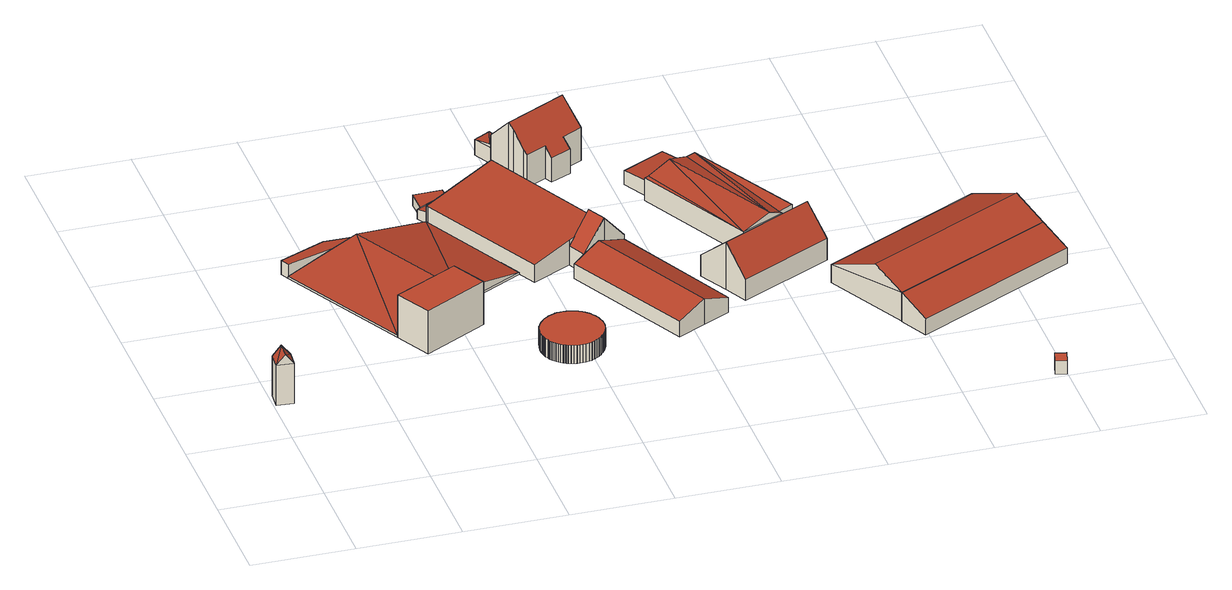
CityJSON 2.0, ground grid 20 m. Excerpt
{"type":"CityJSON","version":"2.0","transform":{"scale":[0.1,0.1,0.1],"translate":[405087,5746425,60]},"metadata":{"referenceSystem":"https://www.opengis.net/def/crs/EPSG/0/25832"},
"CityObjects":{
"building1":{"type":"Building","attributes":{"Gemeindeschluessel":"05515000","Geometrietyp2DReferenz":"3000","function":"31001_2500","roofType":"3100","measuredHeight":10.56},"address":[{"country":"Germany","locality":"Münster","thoroughfareNumber":"45a","thoroughfareName":"Nottebrock"}],"geometry":[{"type":"Solid","lod":"2","boundaries":[[[[0,1,2,3]],[[4,5,1,0]],[[6,7,5,4]],[[3,2,7,6]],[[0,8,4]],[[6,9,3]],[[8,0,3]],[[3,9,8]],[[4,8,9]],[[9,6,4]],[[1,5,7,2]]]],"semantics":{"surfaces":[{"type":"WallSurface"},{"type":"RoofSurface"},{"type":"GroundSurface"}],"values":[[0,0,0,0,0,0,1,1,1,1,2]]}}]},
"building2":{"type":"Building","attributes":{"Gemeindeschluessel":"05515000","Geometrietyp2DReferenz":"3000","function":"51003_1201"},"children":["building2-1","building2-2","building2-3"]},
"building2-1":{"type":"BuildingPart","attributes":{"roofType":"3100","measuredHeight":3.52},"parents":["building2"],"geometry":[{"type":"Solid","lod":"2","boundaries":[[[[10,11,12,13]],[[14,15,16,17]],[[18,19,20,21]],[[13,12,19,18]],[[13,18,22]],[[23,24,22,18]],[[25,22,24,17]],[[24,26,14,17]],[[22,25,10,13]],[[27,23,18,21]],[[11,16,15,20,19,12]],[[11,10,17,16]],[[15,14,21,20]],[[25,17,10]],[[23,27,26,24]],[[27,21,14,26]]]],"semantics":{"surfaces":[{"type":"WallSurface"},{"type":"RoofSurface"},{"type":"GroundSurface"},{"type":"ClosureSurface"}],"values":[[0,0,0,0,1,1,1,1,0,0,2,3,3,3,0,3]]}}]},
"building2-2":{"type":"BuildingPart","attributes":{"roofType":"1000","measuredHeight":9},"parents":["building2"],"geometry":[{"type":"Solid","lod":"2","boundaries":[[[[28,29,11,10,25,30]],[[31,32,29,28]],[[33,17,16,32,31]],[[31,28,30,33]],[[29,32,16,11]],[[17,33,30,25]],[[11,16,17,10]],[[17,25,10]]]],"semantics":{"surfaces":[{"type":"WallSurface"},{"type":"RoofSurface"},{"type":"GroundSurface"},{"type":"ClosureSurface"}],"values":[[0,0,0,1,2,0,3,3]]}}]},
"building2-3":{"type":"BuildingPart","attributes":{"roofType":"2100","measuredHeight":2.91},"parents":["building2"],"geometry":[{"type":"Solid","lod":"2","boundaries":[[[[34,35,36,37]],[[27,21,20,35,34]],[[37,36,15,14,38]],[[26,27,34,37,38]],[[35,20,15,36]],[[26,38,14]],[[15,20,21,14]],[[21,27,26,14]]]],"semantics":{"surfaces":[{"type":"WallSurface"},{"type":"RoofSurface"},{"type":"GroundSurface"},{"type":"ClosureSurface"}],"values":[[0,0,0,1,2,0,3,3]]}}]},
"building3":{"type":"Building","attributes":{"Gemeindeschluessel":"05515000","Geometrietyp2DReferenz":"3000","function":"51003_1201","roofType":"1000","measuredHeight":3.79},"geometry":[{"type":"Solid","lod":"2","boundaries":[[[[39,40,41,42]],[[43,44,40,39]],[[45,46,44,43]],[[47,48,46,45]],[[49,50,48,47]],[[51,52,50,49]],[[53,54,52,51]],[[55,56,54,53]],[[57,58,56,55]],[[59,60,58,57]],[[61,62,60,59]],[[63,64,62,61]],[[65,66,64,63]],[[67,68,66,65]],[[69,70,68,67]],[[71,72,70,69]],[[73,74,72,71]],[[75,76,74,73]],[[77,78,76,75]],[[79,80,78,77]],[[81,82,80,79]],[[83,84,82,81]],[[85,86,84,83]],[[87,88,86,85]],[[89,90,88,87]],[[91,92,90,89]],[[93,94,92,91]],[[95,96,94,93]],[[97,98,96,95]],[[99,100,98,97]],[[101,102,100,99]],[[103,104,102,101]],[[105,106,104,103]],[[107,108,106,105]],[[109,110,108,107]],[[111,112,110,109]],[[113,114,112,111]],[[115,116,114,113]],[[117,118,116,115]],[[119,120,118,117]],[[121,122,120,119]],[[123,124,122,121]],[[125,126,124,123]],[[127,128,126,125]],[[129,130,128,127]],[[131,132,130,129]],[[133,134,132,131]],[[135,136,134,133]],[[137,138,136,135]],[[139,140,138,137]],[[141,142,140,139]],[[143,144,142,141]],[[145,146,144,143]],[[147,148,146,145]],[[149,150,148,147]],[[151,152,150,149]],[[153,154,152,151]],[[155,156,154,153]],[[157,158,156,155]],[[159,160,158,157]],[[161,162,160,159]],[[163,164,162,161]],[[165,166,164,163]],[[167,168,166,165]],[[169,170,168,167]],[[171,172,170,169]],[[173,174,172,171]],[[175,176,174,173]],[[177,178,176,175]],[[179,180,178,177]],[[181,182,180,179]],[[183,184,182,181]],[[185,186,184,183]],[[187,188,186,185]],[[189,190,188,187]],[[191,192,190,189]],[[193,194,192,191]],[[195,196,194,193]],[[197,198,196,195]],[[199,200,198,197]],[[201,202,200,199]],[[203,204,202,201]],[[205,206,204,203]],[[207,208,206,205]],[[209,210,208,207]],[[211,212,210,209]],[[213,214,212,211]],[[215,216,214,213]],[[217,218,216,215]],[[219,220,218,217]],[[221,222,220,219]],[[223,224,222,221]],[[225,226,224,223]],[[227,228,226,225]],[[229,230,228,227]],[[231,232,230,229]],[[233,234,232,231]],[[235,236,234,233]],[[237,238,236,235]],[[239,240,238,237]],[[42,41,240,239]],[[237,235,233,231,229,227,225,223,221,219,217,215,213,211,209,207,205,203,201,199,197,195,193,191,189,187,185,183,181,179,177,175,173,171,169,167,165,163,161,159,157,155,153,151,149,147,145,143,141,139,137,135,133,131,129,127,125,123,121,119,117,115,113,111,109,107,105,103,101,99,97,95,93,91,89,87,85,83,81,79,77,75,73,71,69,67,65,63,61,59,57,55,53,51,49,47,45,43,39,42,239]],[[40,44,46,48,50,52,54,56,58,60,62,64,66,68,70,72,74,76,78,80,82,84,86,88,90,92,94,96,98,100,102,104,106,108,110,112,114,116,118,120,122,124,126,128,130,132,134,136,138,140,142,144,146,148,150,152,154,156,158,160,162,164,166,168,170,172,174,176,178,180,182,184,186,188,190,192,194,196,198,200,202,204,206,208,210,212,214,216,218,220,222,224,226,228,230,232,234,236,238,240,41]]]],"semantics":{"surfaces":[{"type":"WallSurface"},{"type":"RoofSurface"},{"type":"GroundSurface"}],"values":[[0,0,0,0,0,0,0,0,0,0,0,0,0,0,0,0,0,0,0,0,0,0,0,0,0,0,0,0,0,0,0,0,0,0,0,0,0,0,0,0,0,0,0,0,0,0,0,0,0,0,0,0,0,0,0,0,0,0,0,0,0,0,0,0,0,0,0,0,0,0,0,0,0,0,0,0,0,0,0,0,0,0,0,0,0,0,0,0,0,0,0,0,0,0,0,0,0,0,0,0,0,1,2]]}}]},
"building4":{"type":"Building","attributes":{"Gemeindeschluessel":"05515000","Geometrietyp2DReferenz":"3000","function":"31001_2700","roofType":"2100","measuredHeight":2.33},"geometry":[{"type":"Solid","lod":"2","boundaries":[[[[241,242,19,243]],[[244,245,242,241]],[[246,247,245,244]],[[248,249,247,246]],[[250,251,249,248]],[[243,19,251,250]],[[248,246,244,241,243,250]],[[242,245,247,249,251,19]]]],"semantics":{"surfaces":[{"type":"WallSurface"},{"type":"RoofSurface"},{"type":"GroundSurface"}],"values":[[0,0,0,0,0,0,1,2]]}}]},
"building5":{"type":"Building","attributes":{"Gemeindeschluessel":"05515000","Geometrietyp2DReferenz":"3000","function":"51009_1610","roofType":"2100","measuredHeight":2.3},"geometry":[{"type":"Solid","lod":"2","boundaries":[[[[252,247,253,254]],[[244,245,247,252]],[[255,256,245,244]],[[254,253,256,255]],[[244,252,254,255]],[[247,245,256,253]]]],"semantics":{"surfaces":[{"type":"WallSurface"},{"type":"RoofSurface"},{"type":"GroundSurface"}],"values":[[0,0,0,0,1,2]]}}]},
"building6":{"type":"Building","attributes":{"Gemeindeschluessel":"05515000","Geometrietyp2DReferenz":"3000","function":"31001_2700"},"children":["building6-1","building6-2","building6-3"]},
"building6-1":{"type":"BuildingPart","attributes":{"roofType":"3100","measuredHeight":6.51},"parents":["building6"],"geometry":[{"type":"Solid","lod":"2","boundaries":[[[[257,258,259,260]],[[261,262,258,257]],[[263,264,262,261]],[[265,266,267,268,269]],[[270,271,266,265]],[[272,273,271,270]],[[274,275,273,272]],[[276,277,275,274]],[[278,279,277,276]],[[280,281,279,278]],[[260,259,281,280]],[[274,272,270,265,269,282,283,284,276]],[[263,261,257,260,280,278,276,284]],[[258,262,264,285,286,267,266,271,273,275,277,279,281,259]],[[264,263,284,285]],[[268,282,269]],[[268,267,286,283,282]],[[286,285,284,283]]]],"semantics":{"surfaces":[{"type":"WallSurface"},{"type":"RoofSurface"},{"type":"GroundSurface"},{"type":"ClosureSurface"}],"values":[[0,0,0,0,0,0,0,0,0,0,0,1,1,2,3,0,3,3]]}}]},
"building6-2":{"type":"BuildingPart","attributes":{"roofType":"3100","measuredHeight":5.44},"parents":["building6"],"geometry":[{"type":"Solid","lod":"2","boundaries":[[[[287,288,289,290]],[[291,292,288,287]],[[293,294,295,292,291]],[[296,297,298,299]],[[290,289,297,296]],[[293,291,287,290,300]],[[296,299,301,300,290]],[[288,292,295,302,303,298,297,289]],[[295,294,293,300,302]],[[303,302,300,301]],[[298,303,301,299]]]],"semantics":{"surfaces":[{"type":"WallSurface"},{"type":"RoofSurface"},{"type":"GroundSurface"},{"type":"ClosureSurface"}],"values":[[0,0,0,0,0,1,1,2,3,3,3]]}}]},
"building6-3":{"type":"BuildingPart","attributes":{"roofType":"3100","measuredHeight":9.62},"parents":["building6"],"geometry":[{"type":"Solid","lod":"2","boundaries":[[[[268,267,295,294]],[[304,299,298,264,263,305]],[[282,268,294,293,306,307]],[[304,305,307,306]],[[302,295,267,286,285,264,298,303]],[[300,301,306,293]],[[295,302,300,293,294]],[[302,303,301,300]],[[282,307,283]],[[267,268,282,283,286]],[[263,284,283,307,305]],[[264,285,284,263]],[[285,286,283,284]],[[299,304,306,301]],[[298,299,301,303]]]],"semantics":{"surfaces":[{"type":"WallSurface"},{"type":"RoofSurface"},{"type":"GroundSurface"},{"type":"ClosureSurface"}],"values":[[0,0,1,1,2,0,3,3,0,3,0,3,3,0,3]]}}]},
"building7":{"type":"Building","attributes":{"Gemeindeschluessel":"05515000","Geometrietyp2DReferenz":"3000","function":"51009_1610","roofType":"5000","measuredHeight":4.03},"geometry":[{"type":"Solid","lod":"2","boundaries":[[[[308,309,310,311]],[[312,313,309,308]],[[314,315,313,312]],[[316,317,315,314]],[[318,319,317,316]],[[311,310,319,318]],[[312,316,314]],[[320,321,316]],[[320,316,312]],[[312,308,320]],[[311,318,321]],[[321,320,311]],[[311,320,308]],[[316,321,318]],[[309,313,315,317,319,310]]]],"semantics":{"surfaces":[{"type":"WallSurface"},{"type":"RoofSurface"},{"type":"GroundSurface"}],"values":[[0,0,0,0,0,0,1,1,1,1,1,1,0,0,2]]}}]},
"building8":{"type":"Building","attributes":{"name":"Schmiemann","Gemeindeschluessel":"05515000","Geometrietyp2DReferenz":"3000","function":"31001_1100"},"address":[{"country":"Germany","locality":"Münster","thoroughfareNumber":"45","thoroughfareName":"Nottebrock"}],"children":["building8-1","building8-2"]},
"building8-1":{"type":"BuildingPart","attributes":{"roofType":"3100","measuredHeight":11.69},"parents":["building8"],"geometry":[{"type":"Solid","lod":"2","boundaries":[[[[322,323,324,325]],[[326,327,323,322]],[[328,329,327,326]],[[330,331,329,328]],[[332,333,331,330]],[[334,335,333,332]],[[336,337,335,334]],[[338,339,319,337,336]],[[340,341,342,343,344]],[[345,346,341,340]],[[347,348,346,345]],[[349,350,348,347]],[[325,324,350,349]],[[340,344,338,336,334,345]],[[332,330,328,326,322,325,349,347,345,334]],[[323,327,329,331,333,335,337,319,342,341,346,348,350,324]],[[343,339,338,344]],[[342,319,339,343]]]],"semantics":{"surfaces":[{"type":"WallSurface"},{"type":"RoofSurface"},{"type":"GroundSurface"},{"type":"ClosureSurface"}],"values":[[0,0,0,0,0,0,0,0,0,0,0,0,0,1,1,2,0,3]]}}]},
"building8-2":{"type":"BuildingPart","attributes":{"roofType":"5000","measuredHeight":4.38},"parents":["building8"],"geometry":[{"type":"Solid","lod":"2","boundaries":[[[[351,352,317,353]],[[343,342,352,351]],[[353,317,319,339]],[[343,351,354]],[[354,351,353,355]],[[355,339,343,354]],[[355,353,339]],[[352,342,319,317]],[[342,343,339,319]]]],"semantics":{"surfaces":[{"type":"WallSurface"},{"type":"RoofSurface"},{"type":"GroundSurface"},{"type":"ClosureSurface"}],"values":[[0,0,0,1,1,1,0,2,3]]}}]},
"building9":{"type":"Building","attributes":{"Gemeindeschluessel":"05515000","Geometrietyp2DReferenz":"3000","function":"31001_2700","roofType":"3100","measuredHeight":10.1},"geometry":[{"type":"Solid","lod":"2","boundaries":[[[[356,357,358,359]],[[360,361,357,356]],[[362,363,361,360]],[[364,365,363,362]],[[366,367,365,364]],[[368,369,367,366]],[[359,358,369,368]],[[362,360,356,364]],[[359,368,366,364,356]],[[357,361,363,365,367,369,358]]]],"semantics":{"surfaces":[{"type":"WallSurface"},{"type":"RoofSurface"},{"type":"GroundSurface"}],"values":[[0,0,0,0,0,0,0,1,1,2]]}}]},
"building10":{"type":"Building","attributes":{"Gemeindeschluessel":"05515000","Geometrietyp2DReferenz":"3000","function":"31001_2700","roofType":"2100","measuredHeight":3.29},"geometry":[{"type":"Solid","lod":"2","boundaries":[[[[370,371,372,373]],[[374,375,371,370]],[[376,377,375,374]],[[373,372,377,376]],[[374,370,373,376]],[[371,375,377,372]]]],"semantics":{"surfaces":[{"type":"WallSurface"},{"type":"RoofSurface"},{"type":"GroundSurface"}],"values":[[0,0,0,0,1,2]]}}]},
"building11":{"type":"Building","attributes":{"Gemeindeschluessel":"05515000","Geometrietyp2DReferenz":"3000","function":"31001_2700","roofType":"5000","measuredHeight":6.11},"geometry":[{"type":"Solid","lod":"2","boundaries":[[[[378,379,380,381]],[[382,383,379,378]],[[384,385,383,382]],[[386,387,385,384]],[[388,358,387,386]],[[389,369,358,388]],[[390,391,369,389]],[[381,380,391,390]],[[386,384,382]],[[392,386,382]],[[392,382,378]],[[378,393,392]],[[386,392,388]],[[389,392,393]],[[389,393,381]],[[381,390,389]],[[381,393,378]],[[388,392,389]],[[379,383,385,387,358,369,391,380]]]],"semantics":{"surfaces":[{"type":"WallSurface"},{"type":"RoofSurface"},{"type":"GroundSurface"}],"values":[[0,0,0,0,0,0,0,0,1,1,1,1,1,1,1,1,0,0,2]]}}]},
"building12":{"type":"Building","attributes":{"Gemeindeschluessel":"05515000","Geometrietyp2DReferenz":"3000","function":"31001_2500","roofType":"1000","measuredHeight":2.78},"address":[{"country":"Germany","locality":"Münster","thoroughfareNumber":"44a","thoroughfareName":"Nottebrock"}],"geometry":[{"type":"Solid","lod":"2","boundaries":[[[[394,395,396,397]],[[398,399,395,394]],[[400,401,399,398]],[[397,396,401,400]],[[398,394,397,400]],[[395,399,401,396]]]],"semantics":{"surfaces":[{"type":"WallSurface"},{"type":"RoofSurface"},{"type":"GroundSurface"}],"values":[[0,0,0,0,1,2]]}}]},
"building13":{"type":"Building","attributes":{"Gemeindeschluessel":"05515000","Geometrietyp2DReferenz":"3000","function":"31001_2700","roofType":"3100","measuredHeight":8.98},"geometry":[{"type":"Solid","lod":"2","boundaries":[[[[402,403,404,405]],[[406,407,403,402]],[[408,409,407,406]],[[405,404,409,408]],[[402,410,406]],[[408,411,405]],[[405,411,410,402]],[[406,410,411,408]],[[403,407,409,404]]]],"semantics":{"surfaces":[{"type":"WallSurface"},{"type":"RoofSurface"},{"type":"GroundSurface"}],"values":[[0,0,0,0,0,0,1,1,2]]}}]},
"building14":{"type":"Building","attributes":{"Gemeindeschluessel":"05515000","Geometrietyp2DReferenz":"3000","function":"31001_2700","roofType":"2100","measuredHeight":6.08},"geometry":[{"type":"Solid","lod":"2","boundaries":[[[[408,412,413,414]],[[406,415,412,408]],[[416,417,415,406]],[[414,413,417,416]],[[406,408,414,416]],[[412,415,417,413]]]],"semantics":{"surfaces":[{"type":"WallSurface"},{"type":"RoofSurface"},{"type":"GroundSurface"}],"values":[[0,0,0,0,1,2]]}}]}
},
"vertices":[
[7,345,94],[7,345,10],[4,311,10],[4,311,94],[40,341,94],[40,341,10],[37,308,94],[37,308,10],[23,343,115],[21,309,115],
[407,538,14],[407,538,10],[553,616,10],[553,616,14],[151,723,14],[151,723,10],[281,471,10],[281,471,14],[444,832,14],[444,832,10],[343,795,10],[343,795,14],[417,543,46],[343,795,36],[297,778,46],[407,538,43],[246,759,35],[343,795,30],
[442,470,100],[442,470,10],[407,538,100],[317,402,100],[317,402,10],[281,471,100],
[236,787,35],[236,787,10],[143,739,10],[143,739,40],[151,723,40],
[516,327,50],[516,327,12],[518,324,12],[518,324,50],[515,330,50],[515,330,12],[514,334,50],[514,334,12],[513,338,50],[513,338,12],[513,342,50],[513,342,12],[512,346,50],[512,346,12],[512,350,50],[512,350,12],[512,353,50],[512,353,12],[513,355,50],[513,355,12],[513,357,50],[513,357,12],[513,360,50],[513,360,12],[514,362,50],[514,362,12],[515,366,50],[515,366,12],[516,371,50],[516,371,12],[517,372,50],[517,372,12],[519,376,50],[519,376,12],[519,377,50],[519,377,12],[522,381,50],[522,381,12],[525,386,50],[525,386,12],[526,386,50],[526,386,12],[529,390,50],[529,390,12],[530,391,50],[530,391,12],[533,394,50],[533,394,12],[534,395,50],[534,395,12],[538,398,50],[538,398,12],[540,399,50],[540,399,12],[543,401,50],[543,401,12],[545,402,50],[545,402,12],[548,404,50],[548,404,12],[550,404,50],[550,404,12],[555,406,50],[555,406,12],[557,407,50],[557,407,12],[561,408,50],[561,408,12],[567,408,50],[567,408,12],[573,409,50],[573,409,12],[579,408,50],[579,408,12],[584,407,50],[584,407,12],[589,406,50],[589,406,12],[594,404,50],[594,404,12],[599,402,50],[599,402,12],[603,400,50],[603,400,12],[606,398,50],[606,398,12],[610,395,50],[610,395,12],[613,392,50],[613,392,12],[616,390,50],[616,390,12],[618,387,50],[618,387,12],[620,384,50],[620,384,12],[622,381,50],[622,381,12],[624,379,50],[624,379,12],[625,376,50],[625,376,12],[627,373,50],[627,373,12],[628,370,50],[628,370,12],[629,366,50],[629,366,12],[630,362,50],[630,362,12],[631,358,50],[631,358,12],[632,354,50],[632,354,12],[632,350,50],[632,350,12],[632,345,50],[632,345,12],[631,340,50],[631,340,12],[630,335,50],[630,335,12],[629,330,50],[629,330,12],[627,325,50],[627,325,12],[624,320,50],[624,320,12],[621,315,50],[621,315,12],[619,311,50],[619,311,12],[617,310,50],[617,310,12],[614,306,50],[614,306,12],[613,305,50],[613,305,12],[609,302,50],[609,302,12],[608,301,50],[608,301,12],[604,298,50],[604,298,12],[603,298,50],[603,298,12],[599,295,50],[599,295,12],[598,295,50],[598,295,12],[593,293,50],[593,293,12],[592,292,50],[592,292,12],[587,291,50],[587,291,12],[581,290,50],[581,290,12],[575,289,50],[575,289,12],[569,289,50],[569,289,12],[564,289,50],[564,289,12],[563,290,50],[563,290,12],[558,290,50],[558,290,12],[554,292,50],[554,292,12],[553,292,50],[553,292,12],[549,293,50],[549,293,12],[548,294,50],[548,294,12],[545,295,50],[545,295,12],[544,296,50],[544,296,12],[541,297,50],[541,297,12],[540,298,50],[540,298,12],[536,301,50],[536,301,12],[533,303,50],[533,303,12],[530,306,50],[530,306,12],[528,309,50],[528,309,12],[525,311,50],[525,311,12],[523,314,50],[523,314,12],[521,317,50],[521,317,12],[520,319,50],[520,319,12],[519,321,50],[519,321,12],
[433,852,30],[433,852,10],[444,832,34],[440,856,30],[440,856,10],[495,883,30],[495,883,10],[499,886,30],[499,886,10],[509,865,34],[509,865,10],
[495,883,32],[494,899,10],[494,899,33],[438,898,33],[438,898,10],
[648,900,18],[648,900,11],[636,924,11],[636,924,19],[626,889,47],[626,889,11],[736,664,48],[736,664,11],[571,580,48],[571,580,11],[648,619,11],[648,619,51],[648,619,63],[446,827,47],[446,827,11],[444,832,47],[444,832,11],[509,865,60],[509,865,11],[588,905,76],[588,905,11],[611,917,47],[611,917,11],[613,913,47],[613,913,11],[659,625,65],[692,642,71],[714,653,76],[714,653,11],[692,642,11],
[767,325,43],[767,325,11],[821,353,11],[821,353,65],[643,572,42],[643,572,11],[666,584,52],[666,584,51],[666,584,11],[875,380,43],[875,380,11],[754,628,11],[754,628,42],[698,600,65],[710,606,60],[698,600,11],[710,606,11],
[754,628,51],[736,664,51],[710,606,107],[692,642,107],
[594,1028,46],[594,1028,13],[618,982,13],[618,982,46],[627,1046,46],[627,1046,13],[634,1032,46],[634,1032,13],[631,1030,46],[631,1030,13],[648,998,46],[648,998,13],[612,993,53],[642,1009,53],
[700,898,64],[700,898,13],[740,918,13],[740,918,64],[692,913,82],[692,913,13],[652,893,82],[652,893,13],[648,900,90],[648,900,13],[636,924,118],[636,924,13],[630,935,130],[630,935,13],[609,978,82],[609,978,13],[648,998,82],[648,998,42],[728,1040,82],[728,1040,13],[688,1019,13],[688,1019,42],[688,1019,82],[750,998,130],[750,998,13],[772,955,82],[772,955,13],[732,934,82],[732,934,13],
[671,1051,42],[671,1051,13],[631,1030,42],[664,1027,57],[640,1014,57],
[1074,547,112],[1074,547,11],[1044,605,11],[1044,605,57],[1097,501,57],[1097,501,11],[917,410,56],[917,410,11],[894,456,112],[894,456,11],[864,514,56],[864,514,11],[959,562,56],[959,562,11],
[936,841,46],[936,841,13],[907,897,13],[907,897,42],[851,797,46],[851,797,13],[822,853,42],[822,853,13],
[936,841,59],[936,841,11],[851,797,11],[851,797,59],[954,850,59],[954,850,11],[1070,627,59],[1070,627,11],[1041,612,59],[1041,612,11],[1044,605,59],[959,562,59],[842,792,59],[842,792,11],[1017,592,72],[898,821,72],
[1385,37,36],[1385,37,8],[1378,11,8],[1378,11,36],[1406,32,36],[1406,32,8],[1399,6,36],[1399,6,8],
[1394,582,51],[1394,582,13],[1081,422,13],[1081,422,51],[1478,418,73],[1478,418,13],[1164,258,73],[1164,258,13],[1447,480,103],[1133,320,103],
[1164,258,12],[1192,202,12],[1192,202,45],[1478,418,12],[1507,363,45],[1507,363,12]
]}
